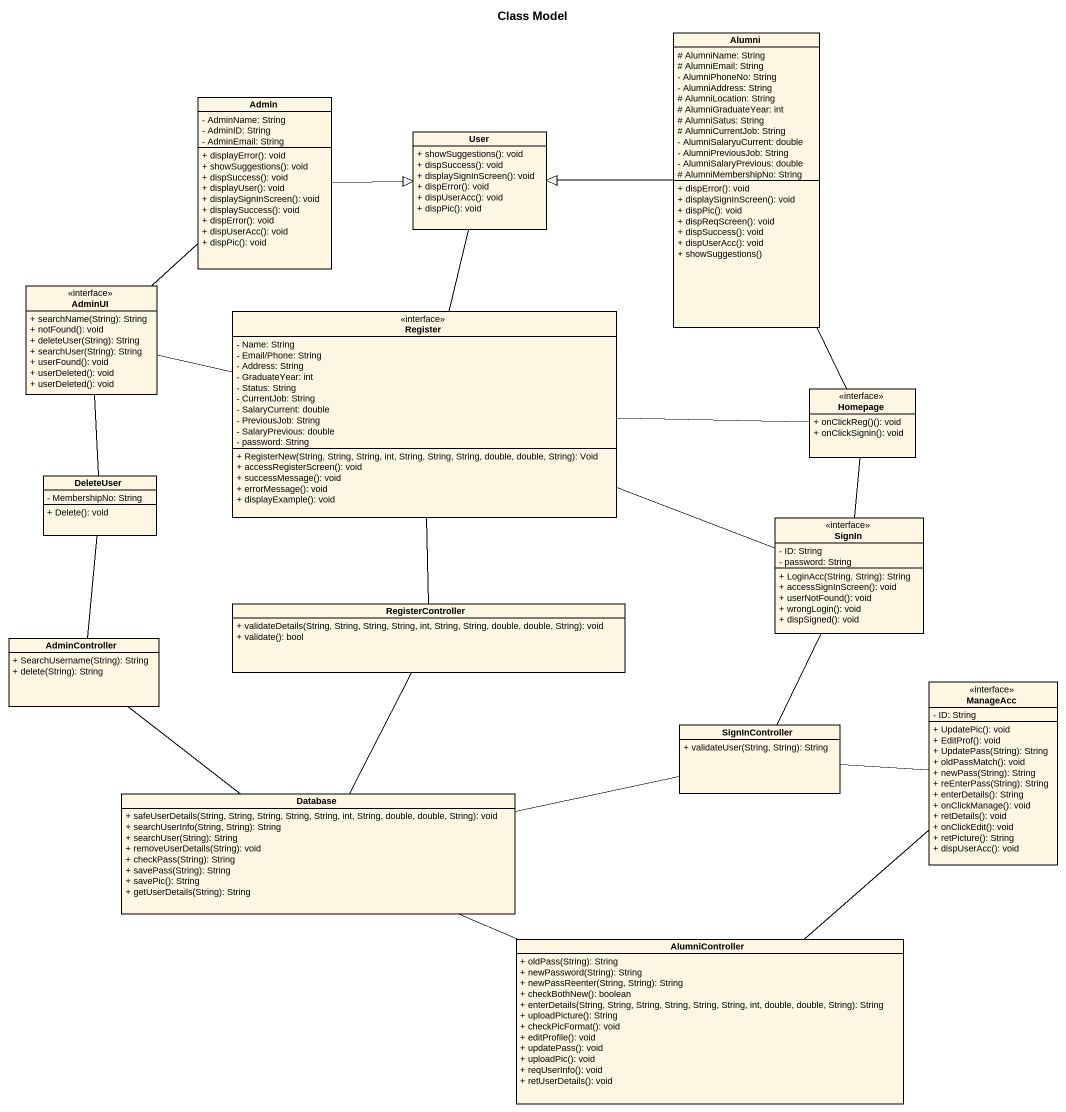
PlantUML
@startuml
title Class Model
hide circle
hide empty members
skinparam classAttributeIconSize 0
class Alumni {
  # AlumniName: String
  # AlumniEmail: String
  - AlumniPhoneNo: String
  - AlumniAddress: String
  # AlumniLocation: String
  # AlumniGraduateYear: int
  # AlumniSatus: String
  # AlumniCurrentJob: String
  - AlumniSalaryuCurrent: double
  - AlumniPreviousJob: String
  - AlumniSalaryPrevious: double
  # AlumniMembershipNo: String
  + dispError(): void
  + displaySignInScreen(): void
  + dispPic(): void
  + dispReqScreen(): void
  + dispSuccess(): void
  + dispUserAcc(): void
  + showSuggestions()
}
class Admin {
  - AdminName: String
  - AdminID: String
  - AdminEmail: String
  + displayError(): void
  + showSuggestions(): void
  + dispSuccess(): void
  + displayUser(): void
  + displaySignInScreen(): void
  + displaySuccess(): void
  + dispError(): void
  + dispUserAcc(): void
  + dispPic(): void
}
class User {
  + showSuggestions(): void
  + dispSuccess(): void
  + displaySignInScreen(): void
  + dispError(): void
  + dispUserAcc(): void
  + dispPic(): void
}
class AdminUI <<interface>> {
  + searchName(String): String
  + notFound(): void
  + deleteUser(String): String
  + searchUser(String): String
  + userFound(): void
  + userDeleted(): void
  + userDeleted(): void
}
class Register <<interface>> {
  - Name: String
  - Email/Phone: String
  - Address: String
  - GraduateYear: int
  - Status: String
  - CurrentJob: String
  - SalaryCurrent: double
  - PreviousJob: String
  - SalaryPrevious: double
  - password: String
  + RegisterNew(String, String, String, int, String, String, String, double, double, String): Void
  + accessRegisterScreen(): void
  + successMessage(): void
  + errorMessage(): void
  + displayExample(): void
}
class Homepage <<interface>> {
  + onClickReg()(): void
  + onClickSignin(): void
}
class DeleteUser {
  - MembershipNo: String
  + Delete(): void
}
class SignIn <<interface>> {
  - ID: String
  - password: String
  + LoginAcc(String, String): String
  + accessSignInScreen(): void
  + userNotFound(): void
  + wrongLogin(): void
  + dispSigned(): void
}
class RegisterController {
  + validateDetails(String, String, String, String, int, String, String, double, double, String): void
  + validate(): bool
}
class AdminController {
  + SearchUsername(String): String
  + delete(String): String
}
class ManageAcc <<interface>> {
  - ID: String
  + UpdatePic(): void
  + EditProf(): void
  + UpdatePass(String): String
  + oldPassMatch(): void
  + newPass(String): String
  + reEnterPass(String): String
  + enterDetails(): String
  + onClickManage(): void
  + retDetails(): void
  + onClickEdit(): void
  + retPicture(): String
  + dispUserAcc(): void
}
class SignInController {
  + validateUser(String, String): String
}
class "Database" as Database_ {
  + safeUserDetails(String, String, String, String, String, int, String, double, double, String): void
  + searchUserInfo(String, String): String
  + searchUser(String): String
  + removeUserDetails(String): void
  + checkPass(String): String
  + savePass(String): String
  + savePic(): String
  + getUserDetails(String): String
}
class AlumniController {
  + oldPass(String): String
  + newPassword(String): String
  + newPassReenter(String, String): String
  + checkBothNew(): boolean
  + enterDetails(String, String, String, String, String, String, int, double, double, String): String
  + uploadPicture(): String
  + checkPicFormat(): void
  + editProfile(): void
  + updatePass(): void
  + uploadPic(): void
  + reqUserInfo(): void
  + retUserDetails(): void
}
Alumni -left-|> User
Alumni -- Homepage
Admin -right-|> User
Admin -- AdminUI
User -- Register
AdminUI -right- Register
AdminUI -- DeleteUser
Register -right- SignIn
Register -- RegisterController
Homepage -left- Register
Homepage -- SignIn
DeleteUser -- AdminController
SignIn -- SignInController
RegisterController -- Database_
AdminController -- Database_
ManageAcc -- AlumniController
SignInController -right- ManageAcc
SignInController -left- Database_
AlumniController -left- Database_
@enduml
